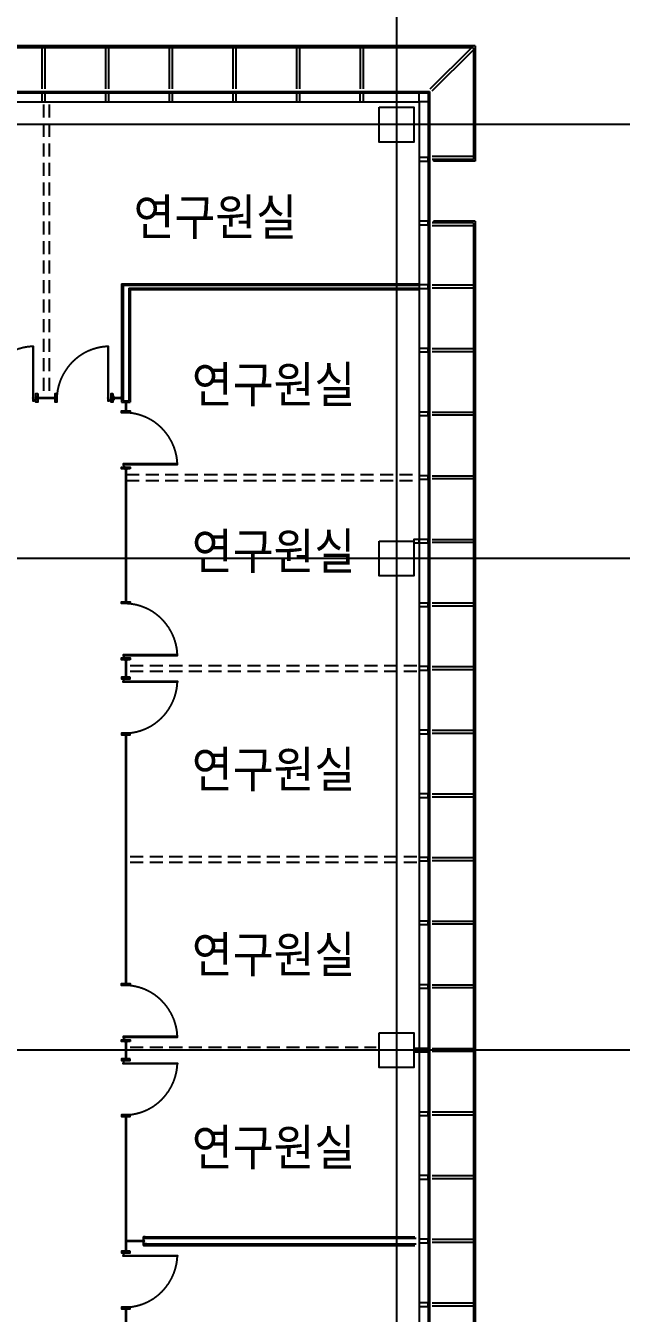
# Model space of a CAD drawing. Header units: metres. Extents: x 630750 to 860239, y 578133 to 726633.
# Drawn here: x 764099 to 774389, y 671261 to 693520 of the extents above; entities that cross this region are included whole.
import ezdxf

# ---------------------------------------------------------------- set-up
doc = ezdxf.new("R2010")
doc.units = ezdxf.units.M
doc.header["$LTSCALE"] = 300
for name, pattern in [('DASHDOT', [25.4, 12.7, -6.35, 0, -6.35]), ('HID1', [0.375, 0.25, -0.125]), ('업무시설_xr-base$0$CONTINOUS', [0])]:
    doc.linetypes.add(name, pattern=pattern)
for name, color, linetype in [('A-CEN-1', 1, 'Continuous'), ('A-CON', 2, 'Continuous'), ('A-TXT', 3, 'Continuous'), ('A-WIN', 4, 'Continuous'), ('A-WIN-GLASS', 4, 'Continuous'), ('INT', 117, 'Continuous'), ('KUK-DOOR', 4, 'Continuous'), ('KUK-DOOR-FRAME', 4, 'Continuous'), ('KUK-WALL-DRYWALL', 4, 'Continuous'), ('KUK-WALL-FIN 1', 30, 'Continuous'), ('KUK-WINDOW', 4, 'Continuous'), ('외장그레이팅', 4, 'Continuous'), ('프레임', 5, 'Continuous')]:
    doc.layers.add(name, color=color, linetype=linetype)
doc.styles.add('돋움', font='')
doc.styles.get('돋움').set_extended_font_data('Dotum')

# ---------------------------------------------------------------- blocks, each defined once
blk = doc.blocks.new('이중외피a')
at = {"layer": '외장그레이팅'}
for p, q in [((2453864, -664026, 0), (2367228, -664026, 0)), ((2453834, -664056, 0), (2367269, -664056, 0)), ((2453834, -664056, 0), (2453834, -665986, 0)), ((2453864, -664026, 0), (2453864, -666016, 0)), ((2453144, -665986, 0), (2453144, -666016, 0)), ((2453834, -665986, 0), (2453144, -665986, 0)), ((2453864, -666016, 0), (2453144, -666016, 0)), ((2453144, -667056, 0), (2453144, -667086, 0)), ((2453864, -667056, 0), (2453144, -667056, 0)), ((2453834, -667086, 0), (2453144, -667086, 0)), ((2453834, -667086, 0), (2453834, -750083, 0)), ((2453864, -667056, 0), (2453864, -750124, 0))]:
    blk.add_line(p, q, dxfattribs=at)
at = {"layer": '프레임'}
for p, q in [((2446379, -664056, 0), (2446379, -664766, 0)), ((2446429, -664056, 0), (2446429, -664766, 0)), ((2447479, -664056, 0), (2447479, -664766, 0)), ((2447529, -664056, 0), (2447529, -664766, 0)), ((2448579, -664056, 0), (2448579, -664766, 0)), ((2448629, -664056, 0), (2448629, -664766, 0)), ((2449679, -664056, 0), (2449679, -664766, 0)), ((2449729, -664056, 0), (2449729, -664766, 0)), ((2450779, -664056, 0), (2450779, -664766, 0)), ((2450829, -664056, 0), (2450829, -664766, 0)), ((2451879, -664056, 0), (2451879, -664766, 0)), ((2451929, -664056, 0), (2451929, -664766, 0)), ((2453088, -664766, 0), (2453799, -664056, 0)), ((2453124, -664801, 0), (2453834, -664091, 0)), ((2453834, -665936, 0), (2453124, -665936, 0)), ((2453834, -665986, 0), (2453124, -665986, 0)), ((2453834, -667086, 0), (2453124, -667086, 0)), ((2453834, -667136, 0), (2453124, -667136, 0)), ((2453834, -668161, 0), (2453124, -668161, 0)), ((2453834, -668211, 0), (2453124, -668211, 0)), ((2453834, -669261, 0), (2453124, -669261, 0)), ((2453834, -669311, 0), (2453124, -669311, 0)), ((2453834, -670361, 0), (2453124, -670361, 0)), ((2453834, -670411, 0), (2453124, -670411, 0)), ((2453834, -671461, 0), (2453124, -671461, 0)), ((2453834, -671511, 0), (2453124, -671511, 0)), ((2453834, -672561, 0), (2453124, -672561, 0)), ((2453834, -672611, 0), (2453124, -672611, 0)), ((2453834, -673661, 0), (2453124, -673661, 0)), ((2453834, -673711, 0), (2453124, -673711, 0)), ((2453834, -674761, 0), (2453124, -674761, 0)), ((2453834, -674811, 0), (2453124, -674811, 0)), ((2453834, -675861, 0), (2453124, -675861, 0)), ((2453834, -675911, 0), (2453124, -675911, 0)), ((2453834, -676961, 0), (2453124, -676961, 0)), ((2453834, -677011, 0), (2453124, -677011, 0)), ((2453834, -678061, 0), (2453124, -678061, 0)), ((2453834, -678111, 0), (2453124, -678111, 0)), ((2453834, -679161, 0), (2453124, -679161, 0)), ((2453834, -679211, 0), (2453124, -679211, 0)), ((2453834, -680261, 0), (2453124, -680261, 0)), ((2453834, -680311, 0), (2453124, -680311, 0)), ((2453834, -681361, 0), (2453124, -681361, 0)), ((2453834, -681411, 0), (2453124, -681411, 0)), ((2453834, -682461, 0), (2453124, -682461, 0)), ((2453834, -682511, 0), (2453124, -682511, 0)), ((2453834, -683561, 0), (2453124, -683561, 0)), ((2453834, -683611, 0), (2453124, -683611, 0)), ((2453834, -684661, 0), (2453124, -684661, 0)), ((2453834, -684711, 0), (2453124, -684711, 0)), ((2453834, -685761, 0), (2453124, -685761, 0)), ((2453834, -685811, 0), (2453124, -685811, 0))]:
    blk.add_line(p, q, dxfattribs=at)

msp = doc.modelspace()

# ---------------------------------------------------------------- linework, layer by layer
at = {"layer": 'A-CEN-1', "linetype": 'Continuous'}
for p, q in [((770504.406, 706258.825, 0), (770504.406, 599969.631, 0)), ((795684.429, 691810.238, 0), (657202.595, 691810.239, 0)), ((795684.429, 684310.238, 0), (657202.595, 684310.239, 0)), ((795684.429, 675810.238, 0), (657202.595, 675810.239, 0))]:
    msp.add_line(p, q, dxfattribs=at)
at = {"layer": 'A-CON', "elevation": 0}
for points in [[(770204.405, 692110.239), (770804.405, 692110.239), (770804.405, 691510.239), (770204.405, 691510.239)], [(770204.405, 684610.239), (770804.405, 684610.239), (770804.405, 684010.239), (770204.405, 684010.239)], [(770204.403, 676110.229), (770804.403, 676110.229), (770804.403, 675510.229), (770204.403, 675510.229)], [(770204.405, 676110.239), (770804.405, 676110.239), (770804.405, 675510.239), (770204.405, 675510.239)]]:
    msp.add_lwpolyline(points, close=True, dxfattribs=at)
at = {"layer": 'A-WIN', "elevation": 0}
for points in [[(770898.405, 684640.239), (770804.405, 684640.239), (770804.405, 684580.238), (770898.405, 684580.238)], [(770898.405, 675840.239), (770804.405, 675840.239), (770804.405, 675780.238), (770898.405, 675780.238)]]:
    msp.add_lwpolyline(points, close=True, dxfattribs=at)
at = {"layer": 'A-WIN-GLASS'}
for p, q in [((757804.405, 692384.239, 0), (771077.823, 692384.239, 0)), ((757804.405, 692360.239, 0), (771054.405, 692360.239, 0)), ((771054.405, 692360.239, 0), (771054.405, 669210.239, 0)), ((771078.405, 692384.239, 0), (771078.405, 669210.239, 0))]:
    msp.add_line(p, q, dxfattribs=at)
at = {"layer": 'A-WIN-GLASS', "color": 9}
for p, q in [((757804.405, 692204.239, 0), (770898.405, 692204.239, 0)), ((770898.405, 692204.239, 0), (770898.405, 669240.239, 0))]:
    msp.add_line(p, q, dxfattribs=at)
at = {"layer": 'A-WIN-GLASS', "elevation": 0}
for points in [[(764374.405, 692204.237), (764434.405, 692204.237), (764434.405, 692360.236), (764374.405, 692360.236)], [(765474.405, 692204.237), (765534.405, 692204.237), (765534.405, 692360.236), (765474.405, 692360.236)], [(766574.405, 692204.237), (766634.405, 692204.237), (766634.405, 692360.236), (766574.405, 692360.236)], [(767674.405, 692204.237), (767734.405, 692204.237), (767734.405, 692360.236), (767674.405, 692360.236)], [(768774.405, 692204.237), (768834.405, 692204.237), (768834.405, 692360.236), (768774.405, 692360.236)], [(769874.405, 692204.237), (769934.405, 692204.237), (769934.405, 692360.236), (769874.405, 692360.236)], [(770898.405, 692360.239), (771053.823, 692360.239), (771053.823, 692204.239), (770898.405, 692204.239)], [(770898.402, 691240.239), (770898.402, 691180.239), (771054.401, 691180.239), (771054.401, 691240.239)], [(770898.402, 690140.239), (770898.402, 690080.239), (771054.401, 690080.239), (771054.401, 690140.239)], [(770898.402, 689040.239), (770898.402, 688980.239), (771054.401, 688980.239), (771054.401, 689040.239)], [(770898.402, 687940.239), (770898.402, 687880.239), (771054.401, 687880.239), (771054.401, 687940.239)], [(770898.402, 686840.239), (770898.402, 686780.239), (771054.401, 686780.239), (771054.401, 686840.239)], [(770898.402, 685740.239), (770898.402, 685680.239), (771054.401, 685680.239), (771054.401, 685740.239)], [(770898.402, 684640.239), (770898.402, 684580.239), (771054.401, 684580.239), (771054.401, 684640.239)], [(770898.402, 683540.239), (770898.402, 683480.239), (771054.401, 683480.239), (771054.401, 683540.239)], [(770898.402, 682440.239), (770898.402, 682380.239), (771054.401, 682380.239), (771054.401, 682440.239)], [(770898.402, 681340.239), (770898.402, 681280.239), (771054.401, 681280.239), (771054.401, 681340.239)], [(770898.402, 680240.239), (770898.402, 680180.239), (771054.401, 680180.239), (771054.401, 680240.239)], [(770898.402, 679140.239), (770898.402, 679080.239), (771054.401, 679080.239), (771054.401, 679140.239)], [(770898.402, 678040.239), (770898.402, 677980.239), (771054.401, 677980.239), (771054.401, 678040.239)], [(770898.402, 676940.239), (770898.402, 676880.239), (771054.401, 676880.239), (771054.401, 676940.239)], [(770898.402, 675840.239), (770898.402, 675780.239), (771054.401, 675780.239), (771054.401, 675840.239)], [(770898.402, 674740.239), (770898.402, 674680.239), (771054.401, 674680.239), (771054.401, 674740.239)], [(770898.402, 673640.239), (770898.402, 673580.239), (771054.401, 673580.239), (771054.401, 673640.239)], [(770898.402, 672540.239), (770898.402, 672480.239), (771054.401, 672480.239), (771054.401, 672540.239)], [(770898.402, 671440.239), (770898.402, 671380.239), (771054.401, 671380.239), (771054.401, 671440.239)]]:
    msp.add_lwpolyline(points, close=True, dxfattribs=at)
at = {"layer": 'INT', "linetype": 'HID1', "ltscale": 3}
for p, q in [((764404.562, 692160.361), (764404.563, 687160.361)), ((764504.562, 692160.361), (764504.563, 687160.17)), ((764504.562, 692160.361), (764504.563, 687160.17)), ((765834.386, 685760.233), (770904.398, 685760.233)), ((765834.386, 685660.233), (770904.398, 685660.233)), ((765904.398, 682460.233), (770904.398, 682460.233)), ((765904.398, 682360.233), (770904.398, 682360.233)), ((765904.398, 679160.233), (770904.398, 679160.233)), ((765904.398, 679060.233), (770904.398, 679060.233)), ((765904.398, 675860.233), (770154.398, 675860.233))]:
    msp.add_line(p, q, dxfattribs=at)
at = {"layer": 'KUK-DOOR', "color": 4}
for points in [[(764230.569, 687035.359), (764230.569, 687975.359), (764218.569, 687975.359), (764218.569, 687035.359)], [(765530.569, 687035.359), (765530.569, 687975.359), (765518.569, 687975.359), (765518.569, 687035.359)], [(765779.398, 685934.233), (766719.398, 685934.233), (766719.398, 685946.233), (765779.398, 685946.233)], [(765779.398, 682634.233), (766719.398, 682634.233), (766719.398, 682646.233), (765779.398, 682646.233)], [(765779.398, 682186.233), (766719.398, 682186.233), (766719.398, 682174.233), (765779.398, 682174.233)], [(765779.398, 676034.233), (766719.398, 676034.233), (766719.398, 676046.233), (765779.398, 676046.233)], [(765779.398, 675586.233), (766719.398, 675586.233), (766719.398, 675574.233), (765779.398, 675574.233)], [(765779.398, 672261.233), (766719.398, 672261.233), (766719.398, 672249.233), (765779.398, 672249.233)]]:
    msp.add_lwpolyline(points, close=True, dxfattribs=at)
at = {"layer": 'KUK-DOOR', "color": 1, "linetype": 'DASHDOT', "ltscale": 0.11}
for centre in [(764224.569, 687085.359), (765524.569, 687085.359), (765829.398, 685940.233), (765829.398, 682640.233), (765829.398, 682180.233), (765829.398, 676040.233), (765829.398, 675580.233), (765829.398, 672255.233)]:
    msp.add_circle(centre, 5, dxfattribs=at)
at = {"layer": 'KUK-DOOR', "color": 1, "linetype": 'DASHDOT'}
for centre, start, end in [((764255.755, 687054.403), 92.3122076, 178.0753404), ((765555.755, 687054.403), 92.3122076, 178.0753404), ((765798.443, 685909.047), 2.3122076, 88.0753404), ((765798.443, 682609.047), 2.3122076, 88.0753404), ((765798.443, 682211.419), 271.9246596, 357.6877924), ((765798.443, 682211.419), 271.9246596, 357.6877924), ((765798.443, 676009.047), 2.3122076, 88.0753404), ((765798.443, 675611.419), 271.9246596, 357.6877924), ((765798.443, 672286.419), 271.9246596, 357.6877924)]:
    msp.add_arc(centre, 921.706, start, end, dxfattribs=at)
at = {"layer": 'KUK-DOOR', "color": 1, "linetype": 'DASHDOT', "ltscale": 0.11}
for centre, start, end in [((764224.569, 687085.359), 270.0000076, 0.0000076), ((765524.569, 687085.359), 270.0000076, 0.0000076), ((765829.398, 685940.233), 180.0000076, 270.0000076), ((765829.398, 682640.233), 180.0000076, 270.0000076), ((765829.398, 682180.233), 89.9999924, 179.9999924), ((765829.398, 676040.233), 180.0000076, 270.0000076), ((765829.398, 675580.233), 89.9999924, 179.9999924), ((765829.398, 672255.233), 89.9999924, 179.9999924)]:
    msp.add_arc(centre, 50, start, end, dxfattribs=at)
at = {"layer": 'KUK-DOOR-FRAME'}
for points in [[(764304.569, 687160.359), (764304.569, 687010.359), (764274.569, 687010.359), (764274.569, 687118.359), (764274.569, 687118.359), (764274.569, 687160.359), (764304.569, 687160.359)], [(764634.569, 687160.359), (764634.569, 687118.359), (764634.569, 687118.359), (764634.569, 687010.359), (764604.569, 687010.359), (764604.569, 687160.359), (764634.569, 687160.359)], [(765604.569, 687160.359), (765604.569, 687010.359), (765574.569, 687010.359), (765574.569, 687118.359), (765574.569, 687118.359), (765574.569, 687160.359), (765604.569, 687160.359)], [(765904.398, 686830.233), (765862.398, 686830.233), (765862.398, 686830.233), (765754.398, 686830.233), (765754.398, 686860.233), (765904.398, 686860.233), (765904.398, 686830.233)], [(765904.398, 686830.233), (765862.398, 686830.233), (765862.398, 686830.233), (765754.398, 686830.233), (765754.398, 686860.233), (765904.398, 686860.233), (765904.398, 686830.233)], [(765904.398, 685860.233), (765754.398, 685860.233), (765754.398, 685890.233), (765862.398, 685890.233), (765862.398, 685890.233), (765904.398, 685890.233), (765904.398, 685860.233)], [(765904.398, 683530.233), (765862.398, 683530.233), (765862.398, 683530.233), (765754.398, 683530.233), (765754.398, 683560.233), (765904.398, 683560.233), (765904.398, 683530.233)], [(765904.398, 682560.233), (765754.398, 682560.233), (765754.398, 682590.233), (765862.398, 682590.233), (765862.398, 682590.233), (765904.398, 682590.233), (765904.398, 682560.233)], [(765904.398, 682260.233), (765754.398, 682260.233), (765754.398, 682230.234), (765862.398, 682230.233), (765862.398, 682230.233), (765904.398, 682230.233), (765904.398, 682260.233)], [(765904.398, 681290.233), (765862.398, 681290.233), (765862.398, 681290.233), (765754.398, 681290.233), (765754.398, 681260.233), (765904.398, 681260.233), (765904.398, 681290.233)], [(765904.398, 681290.233), (765862.398, 681290.233), (765862.398, 681290.233), (765754.398, 681290.233), (765754.398, 681260.233), (765904.398, 681260.233), (765904.398, 681290.233)], [(765904.398, 676930.233), (765862.398, 676930.233), (765862.398, 676930.233), (765754.398, 676930.233), (765754.398, 676960.233), (765904.398, 676960.233), (765904.398, 676930.233)], [(765904.398, 675960.233), (765754.398, 675960.233), (765754.398, 675990.233), (765862.398, 675990.233), (765862.398, 675990.233), (765904.398, 675990.233), (765904.398, 675960.233)], [(765904.398, 675660.233), (765754.398, 675660.233), (765754.398, 675630.234), (765862.398, 675630.233), (765862.398, 675630.233), (765904.398, 675630.233), (765904.398, 675660.233)], [(765904.398, 674690.233), (765862.398, 674690.233), (765862.398, 674690.233), (765754.398, 674690.233), (765754.398, 674660.233), (765904.398, 674660.233), (765904.398, 674690.233)], [(765904.398, 672335.233), (765754.398, 672335.233), (765754.398, 672305.234), (765862.398, 672305.233), (765862.398, 672305.233), (765904.398, 672305.233), (765904.398, 672335.233)], [(765904.398, 671365.233), (765862.398, 671365.233), (765862.398, 671365.233), (765754.398, 671365.233), (765754.398, 671335.233), (765904.398, 671335.233), (765904.398, 671365.233)]]:
    msp.add_lwpolyline(points, dxfattribs=at)
at = {"layer": 'KUK-WALL-DRYWALL'}
for p, q in [((765779.398, 689035.233), (770904.398, 689035.233)), ((765779.398, 689035.233), (765779.398, 687035.359)), ((765879.398, 688985.233), (770904.398, 688985.233)), ((765879.398, 688985.233), (765879.398, 687035.359)), ((765779.398, 687035.359), (765879.398, 687035.359)), ((765779.398, 687035.359), (765879.398, 687035.359)), ((766135.985, 672560.233), (770847.783, 672560.233)), ((766135.985, 672460.233), (770847.783, 672460.233))]:
    msp.add_line(p, q, dxfattribs=at)
at = {"layer": 'KUK-WALL-FIN 1'}
for p, q in [((765754.398, 689060.233), (770904.398, 689060.233)), ((765754.398, 689060.233), (765754.398, 687010.359)), ((765904.398, 688960.233), (765904.398, 687010.359)), ((765904.398, 688960.233), (770904.398, 688960.233)), ((765754.398, 687010.359), (765904.398, 687010.359)), ((765754.398, 687010.359), (765904.398, 687010.359)), ((766159.385, 672585.233), (770824.383, 672585.227)), ((766159.385, 672435.233), (770824.383, 672435.227))]:
    msp.add_line(p, q, dxfattribs=at)
at = {"layer": 'KUK-WALL-FIN 1', "color": 8}
for p, q in [((764299.567, 687078.36), (764299.571, 687092.36)), ((764299.568, 687089.345, -888.51), (764609.569, 687089.34, 3421.354)), ((764299.568, 687081.345, 1192.399), (764609.568, 687081.34, 3419.722)), ((764609.569, 687078.34), (764609.569, 687092.34)), ((765619.567, 687078.355), (765619.571, 687092.355)), ((765619.568, 687089.34, -888.51), (765759.398, 687089.34, 3421.354)), ((765619.568, 687081.34, 1192.399), (765759.398, 687081.34, 3419.722)), ((765759.398, 687078.34), (765759.398, 687092.34)), ((765822.4, 687015.355), (765836.4, 687015.351)), ((765822.4, 687015.355), (765836.4, 687015.351)), ((765825.385, 687015.354, 1192.399), (765825.384, 686855.234, 3419.722)), ((765825.385, 687015.354, 1192.399), (765825.384, 686855.234, 3419.722)), ((765833.384, 687015.354, -888.51), (765833.384, 686855.233, 3421.354)), ((765833.384, 687015.354, -888.51), (765833.384, 686855.233, 3421.354)), ((765822.385, 686855.233), (765836.385, 686855.233)), ((765822.385, 686855.233), (765836.385, 686855.233)), ((765822.4, 685865.235), (765836.4, 685865.231)), ((765825.385, 685865.234, 1192.399), (765825.384, 683555.234, 3419.722)), ((765833.384, 685865.234, -888.51), (765833.384, 683555.233, 3421.354)), ((765822.385, 683555.233), (765836.385, 683555.233)), ((765822.4, 682565.235), (765836.4, 682565.231)), ((765825.385, 682565.234, 1192.399), (765825.384, 682255.234, 3419.722)), ((765833.384, 682565.234, -888.51), (765833.384, 682255.233, 3421.354)), ((765822.385, 682255.233), (765836.385, 682255.233)), ((765822.4, 681265.235), (765836.4, 681265.231)), ((765822.4, 681265.235), (765836.4, 681265.231)), ((765825.385, 681265.234, 1192.399), (765825.384, 676955.234, 3419.722)), ((765833.384, 681265.234, -888.51), (765833.384, 676955.233, 3421.354)), ((765822.385, 676955.233), (765836.385, 676955.233)), ((765822.4, 675965.235), (765836.4, 675965.231)), ((765825.385, 675965.234, 1192.399), (765825.384, 675655.234, 3419.722)), ((765833.384, 675965.234, -888.51), (765833.384, 675655.233, 3421.354)), ((765822.385, 675655.233), (765836.385, 675655.233)), ((765822.4, 674665.235), (765836.4, 674665.231)), ((765825.385, 674665.234, 1192.399), (765825.384, 672330.234, 3419.722)), ((765833.384, 674665.234, -888.51), (765833.384, 672330.233, 3421.354)), ((765822.385, 672330.233), (765836.385, 672330.233)), ((765822.4, 671340.235), (765836.4, 671340.231)), ((765825.385, 671340.234, 1192.399), (765825.384, 669580.234, 3419.722)), ((765833.384, 671340.234, -888.51), (765833.384, 669580.233, 3421.354))]:
    msp.add_line(p, q, dxfattribs=at)
at = {"layer": 'KUK-WALL-FIN 1', "color": 4}
for points in [[(764304.575, 687110.359), (764284.575, 687110.364), (764284.563, 687060.364), (764304.563, 687060.359), (764304.567, 687078.359), (764294.567, 687078.361), (764294.571, 687092.361), (764304.571, 687092.359)], [(764604.569, 687110.34), (764624.569, 687110.34), (764624.569, 687060.34), (764604.569, 687060.34), (764604.569, 687078.34), (764614.569, 687078.34), (764614.569, 687092.34), (764604.569, 687092.34)], [(765624.575, 687110.354), (765604.575, 687110.359), (765604.563, 687060.359), (765624.563, 687060.354), (765624.567, 687078.354), (765614.567, 687078.356), (765614.571, 687092.356), (765624.571, 687092.354)], [(765754.398, 687110.34), (765774.398, 687110.34), (765774.398, 687060.34), (765754.398, 687060.34), (765754.398, 687078.34), (765764.398, 687078.34), (765764.398, 687092.34), (765754.398, 687092.34)], [(765854.398, 687010.347), (765854.403, 687030.347), (765804.403, 687030.359), (765804.398, 687010.359), (765822.398, 687010.355), (765822.401, 687020.355), (765836.401, 687020.351), (765836.398, 687010.351)], [(765854.398, 687010.347), (765854.403, 687030.347), (765804.403, 687030.359), (765804.398, 687010.359), (765822.398, 687010.355), (765822.401, 687020.355), (765836.401, 687020.351), (765836.398, 687010.351)], [(765854.385, 686860.233), (765854.385, 686840.233), (765804.385, 686840.233), (765804.385, 686860.233), (765822.385, 686860.233), (765822.385, 686850.233), (765836.385, 686850.233), (765836.385, 686860.233)], [(765854.385, 686860.233), (765854.385, 686840.233), (765804.385, 686840.233), (765804.385, 686860.233), (765822.385, 686860.233), (765822.385, 686850.233), (765836.385, 686850.233), (765836.385, 686860.233)], [(765854.398, 685860.227), (765854.403, 685880.227), (765804.403, 685880.239), (765804.398, 685860.239), (765822.398, 685860.235), (765822.401, 685870.235), (765836.401, 685870.231), (765836.398, 685860.231)], [(765854.385, 683560.233), (765854.385, 683540.233), (765804.385, 683540.233), (765804.385, 683560.233), (765822.385, 683560.233), (765822.385, 683550.233), (765836.385, 683550.233), (765836.385, 683560.233)], [(765854.398, 682560.227), (765854.403, 682580.227), (765804.403, 682580.239), (765804.398, 682560.239), (765822.398, 682560.235), (765822.401, 682570.235), (765836.401, 682570.231), (765836.398, 682560.231)], [(765854.385, 682260.233), (765854.385, 682240.233), (765804.385, 682240.233), (765804.385, 682260.233), (765822.385, 682260.233), (765822.385, 682250.233), (765836.385, 682250.233), (765836.385, 682260.233)], [(765854.398, 681260.227), (765854.403, 681280.227), (765804.403, 681280.239), (765804.398, 681260.239), (765822.398, 681260.235), (765822.401, 681270.235), (765836.401, 681270.231), (765836.398, 681260.231)], [(765854.398, 681260.227), (765854.403, 681280.227), (765804.403, 681280.239), (765804.398, 681260.239), (765822.398, 681260.235), (765822.401, 681270.235), (765836.401, 681270.231), (765836.398, 681260.231)], [(765854.385, 676960.233), (765854.385, 676940.233), (765804.385, 676940.233), (765804.385, 676960.233), (765822.385, 676960.233), (765822.385, 676950.233), (765836.385, 676950.233), (765836.385, 676960.233)], [(765854.398, 675960.227), (765854.403, 675980.227), (765804.403, 675980.239), (765804.398, 675960.239), (765822.398, 675960.235), (765822.401, 675970.235), (765836.401, 675970.231), (765836.398, 675960.231)], [(765854.385, 675660.233), (765854.385, 675640.233), (765804.385, 675640.233), (765804.385, 675660.233), (765822.385, 675660.233), (765822.385, 675650.233), (765836.385, 675650.233), (765836.385, 675660.233)], [(765854.398, 674660.227), (765854.403, 674680.227), (765804.403, 674680.239), (765804.398, 674660.239), (765822.398, 674660.235), (765822.401, 674670.235), (765836.401, 674670.231), (765836.398, 674660.231)], [(765854.385, 672335.233), (765854.385, 672315.233), (765804.385, 672315.233), (765804.385, 672335.233), (765822.385, 672335.233), (765822.385, 672325.233), (765836.385, 672325.233), (765836.385, 672335.233)], [(765854.398, 671335.227), (765854.403, 671355.227), (765804.403, 671355.239), (765804.398, 671335.239), (765822.398, 671335.235), (765822.401, 671345.235), (765836.401, 671345.231), (765836.398, 671335.231)]]:
    msp.add_lwpolyline(points, close=True, dxfattribs=at)
at = {"layer": 'KUK-WALL-FIN 1', "color": 8}
for points in [[(764302.974, 687108.759), (764286.174, 687108.763), (764286.163, 687061.963), (764302.963, 687061.959), (764302.967, 687076.759), (764292.967, 687076.762), (764292.971, 687093.962), (764302.971, 687093.959)], [(764606.169, 687108.74), (764622.969, 687108.74), (764622.969, 687061.94), (764606.169, 687061.94), (764606.169, 687076.74), (764616.169, 687076.74), (764616.169, 687093.94), (764606.169, 687093.94)], [(765622.974, 687108.754), (765606.174, 687108.758), (765606.163, 687061.958), (765622.963, 687061.954), (765622.967, 687076.754), (765612.967, 687076.757), (765612.971, 687093.957), (765622.971, 687093.954)], [(765755.998, 687108.74), (765772.798, 687108.74), (765772.798, 687061.94), (765755.998, 687061.94), (765755.998, 687076.74), (765765.998, 687076.74), (765765.998, 687093.94), (765755.998, 687093.94)], [(765852.799, 687011.947), (765852.803, 687028.747), (765806.003, 687028.758), (765805.999, 687011.958), (765820.799, 687011.955), (765820.801, 687021.955), (765838.001, 687021.951), (765837.999, 687011.951)], [(765852.799, 687011.947), (765852.803, 687028.747), (765806.003, 687028.758), (765805.999, 687011.958), (765820.799, 687011.955), (765820.801, 687021.955), (765838.001, 687021.951), (765837.999, 687011.951)], [(765852.785, 686858.633), (765852.785, 686841.833), (765805.985, 686841.833), (765805.985, 686858.633), (765820.785, 686858.633), (765820.785, 686848.633), (765837.985, 686848.633), (765837.985, 686858.633)], [(765852.785, 686858.633), (765852.785, 686841.833), (765805.985, 686841.833), (765805.985, 686858.633), (765820.785, 686858.633), (765820.785, 686848.633), (765837.985, 686848.633), (765837.985, 686858.633)], [(765852.799, 685861.827), (765852.803, 685878.627), (765806.003, 685878.639), (765805.999, 685861.839), (765820.799, 685861.835), (765820.801, 685871.835), (765838.001, 685871.831), (765837.999, 685861.831)], [(765852.785, 683558.633), (765852.785, 683541.833), (765805.985, 683541.833), (765805.985, 683558.633), (765820.785, 683558.633), (765820.785, 683548.633), (765837.985, 683548.633), (765837.985, 683558.633)], [(765852.799, 682561.827), (765852.803, 682578.627), (765806.003, 682578.639), (765805.999, 682561.839), (765820.799, 682561.835), (765820.801, 682571.835), (765838.001, 682571.831), (765837.999, 682561.831)], [(765852.785, 682258.633), (765852.785, 682241.833), (765805.985, 682241.833), (765805.985, 682258.633), (765820.785, 682258.633), (765820.785, 682248.633), (765837.985, 682248.633), (765837.985, 682258.633)], [(765852.799, 681261.828), (765852.803, 681278.628), (765806.003, 681278.639), (765805.999, 681261.839), (765820.799, 681261.835), (765820.801, 681271.835), (765838.001, 681271.831), (765837.999, 681261.831)], [(765852.799, 681261.828), (765852.803, 681278.628), (765806.003, 681278.639), (765805.999, 681261.839), (765820.799, 681261.835), (765820.801, 681271.835), (765838.001, 681271.831), (765837.999, 681261.831)], [(765852.785, 676958.633), (765852.785, 676941.833), (765805.985, 676941.833), (765805.985, 676958.633), (765820.785, 676958.633), (765820.785, 676948.633), (765837.985, 676948.633), (765837.985, 676958.633)], [(765852.799, 675961.827), (765852.803, 675978.627), (765806.003, 675978.639), (765805.999, 675961.839), (765820.799, 675961.835), (765820.801, 675971.835), (765838.001, 675971.831), (765837.999, 675961.831)], [(765852.785, 675658.633), (765852.785, 675641.833), (765805.985, 675641.833), (765805.985, 675658.633), (765820.785, 675658.633), (765820.785, 675648.633), (765837.985, 675648.633), (765837.985, 675658.633)], [(765852.799, 674661.828), (765852.803, 674678.628), (765806.003, 674678.639), (765805.999, 674661.839), (765820.799, 674661.835), (765820.801, 674671.835), (765838.001, 674671.831), (765837.999, 674661.831)], [(765852.785, 672333.633), (765852.785, 672316.833), (765805.985, 672316.833), (765805.985, 672333.633), (765820.785, 672333.633), (765820.785, 672323.633), (765837.985, 672323.633), (765837.985, 672333.633)], [(765852.799, 671336.828), (765852.803, 671353.628), (765806.003, 671353.639), (765805.999, 671336.839), (765820.799, 671336.835), (765820.801, 671346.835), (765838.001, 671346.831), (765837.999, 671336.831)]]:
    msp.add_lwpolyline(points, close=True, dxfattribs=at)
at = {"layer": 'KUK-WALL-FIN 1', "color": 4}
for points in [[(764300.568, 687080.345), (764608.569, 687080.34), (764609.569, 687081.34), (764609.569, 687089.34), (764608.569, 687090.34), (764300.57, 687090.347), (764299.568, 687089.345), (764299.568, 687081.345), (764300.568, 687080.345)], [(765620.568, 687080.34), (765758.398, 687080.34), (765759.398, 687081.34), (765759.398, 687089.34), (765758.398, 687090.34), (765620.57, 687090.342), (765619.568, 687089.34), (765619.568, 687081.34), (765620.568, 687080.34)], [(765824.384, 687014.354), (765824.384, 686856.233), (765825.385, 686855.233), (765833.384, 686855.233), (765834.385, 686856.233), (765834.387, 687014.352), (765833.384, 687015.354), (765825.385, 687015.354), (765824.384, 687014.354)], [(765824.384, 687014.354), (765824.384, 686856.233), (765825.385, 686855.233), (765833.384, 686855.233), (765834.385, 686856.233), (765834.387, 687014.352), (765833.384, 687015.354), (765825.385, 687015.354), (765824.384, 687014.354)], [(765824.384, 685864.234), (765824.384, 683556.233), (765825.385, 683555.233), (765833.384, 683555.233), (765834.385, 683556.233), (765834.387, 685864.232), (765833.384, 685865.234), (765825.385, 685865.234), (765824.384, 685864.234)], [(765824.384, 682564.234), (765824.384, 682256.233), (765825.385, 682255.233), (765833.384, 682255.233), (765834.385, 682256.233), (765834.387, 682564.232), (765833.384, 682565.234), (765825.385, 682565.234), (765824.384, 682564.234)], [(765824.384, 681264.234), (765824.384, 676956.233), (765825.385, 676955.233), (765833.384, 676955.233), (765834.385, 676956.233), (765834.387, 681264.232), (765833.384, 681265.234), (765825.385, 681265.234), (765824.384, 681264.234)], [(765824.384, 675964.234), (765824.384, 675656.233), (765825.385, 675655.233), (765833.384, 675655.233), (765834.385, 675656.233), (765834.387, 675964.232), (765833.384, 675965.234), (765825.385, 675965.234), (765824.384, 675964.234)], [(765824.384, 674664.234), (765824.384, 672331.233), (765825.385, 672330.233), (765833.384, 672330.233), (765834.385, 672331.233), (765834.387, 674664.232), (765833.384, 674665.234), (765825.385, 674665.234), (765824.384, 674664.234)], [(765824.384, 671339.234), (765824.384, 669581.234), (765825.385, 669580.233), (765833.384, 669580.233), (765834.385, 669581.234), (765834.387, 671339.232), (765833.384, 671340.234), (765825.385, 671340.234), (765824.384, 671339.234)]]:
    msp.add_lwpolyline(points, dxfattribs=at)
at = {"layer": 'KUK-WALL-FIN 1', "color": 3, "linetype": '업무시설_xr-base$0$CONTINOUS'}
msp.add_lwpolyline([(766134.385, 672585.233), (766134.385, 672515.233), (766144.385, 672515.233), (766144.385, 672505.233), (766134.385, 672505.233), (766134.385, 672435.233), (766159.385, 672435.233), (766159.385, 672458.633), (766184.385, 672458.633), (766184.385, 672460.233), (766157.785, 672460.233), (766157.785, 672436.833), (766135.985, 672436.833), (766135.985, 672503.633), (766145.985, 672503.633), (766145.985, 672516.833), (766135.985, 672516.833), (766135.985, 672583.633), (766157.785, 672583.633), (766157.785, 672560.233), (766184.385, 672560.233), (766184.385, 672561.833), (766159.385, 672561.833), (766159.385, 672585.233), (766134.385, 672585.233)], dxfattribs=at)
at = {"layer": 'KUK-WALL-FIN 1', "color": 8}
for centre, start, end in [((764306.682, 687078.278), 79.4852694, 177.8069331), ((764306.685, 687092.439), 182.1656529, 280.4873167), ((764602.454, 687092.421), 259.4989763, 357.8206401), ((764602.454, 687078.26), 2.1793599, 100.5010237), ((765626.682, 687078.273), 79.4852694, 177.8069331), ((765626.685, 687092.434), 182.1656529, 280.4873167), ((765752.284, 687092.421), 259.4989763, 357.8206401), ((765752.284, 687078.26), 2.1793599, 100.5010237), ((765822.317, 687008.24), 349.4852694, 87.8069331), ((765822.317, 687008.24), 349.4852694, 87.8069331), ((765836.478, 687008.237), 92.1656529, 190.4873167), ((765836.478, 687008.237), 92.1656529, 190.4873167), ((765822.304, 686862.347), 272.1793599, 10.5010237), ((765822.304, 686862.347), 272.1793599, 10.5010237), ((765836.465, 686862.347), 169.4989763, 267.8206401), ((765836.465, 686862.347), 169.4989763, 267.8206401), ((765822.317, 685858.12), 349.4852694, 87.8069331), ((765836.478, 685858.117), 92.1656529, 190.4873167), ((765822.304, 683562.347), 272.1793599, 10.5010237), ((765836.465, 683562.347), 169.4989763, 267.8206401), ((765822.317, 682558.12), 349.4852694, 87.8069331), ((765836.478, 682558.117), 92.1656529, 190.4873167), ((765822.304, 682262.347), 272.1793599, 10.5010237), ((765836.465, 682262.347), 169.4989763, 267.8206401), ((765822.317, 681258.12), 349.4852694, 87.8069331), ((765822.317, 681258.12), 349.4852694, 87.8069331), ((765836.478, 681258.117), 92.1656529, 190.4873167), ((765836.478, 681258.117), 92.1656529, 190.4873167), ((765822.304, 676962.347), 272.1793599, 10.5010237), ((765836.465, 676962.347), 169.4989763, 267.8206401), ((765822.317, 675958.12), 349.4852694, 87.8069331), ((765836.478, 675958.117), 92.1656529, 190.4873167), ((765822.304, 675662.347), 272.1793599, 10.5010237), ((765836.465, 675662.347), 169.4989763, 267.8206401), ((765822.317, 674658.12), 349.4852694, 87.8069331), ((765836.478, 674658.117), 92.1656529, 190.4873167), ((765822.304, 672337.348), 272.1793599, 10.5010237), ((765836.465, 672337.348), 169.4989763, 267.8206401), ((765822.317, 671333.12), 349.4852694, 87.8069331), ((765836.478, 671333.117), 92.1656529, 190.4873167)]:
    msp.add_arc(centre, 2.116, start, end, dxfattribs=at)
at = {"layer": 'KUK-WINDOW', "linetype": '업무시설_xr-base$0$CONTINOUS'}
msp.add_lwpolyline([(765834.385, 672505.233), (766144.385, 672505.233), (766144.385, 672515.233), (765834.385, 672515.233)], dxfattribs=at)
at = {"layer": '외장그레이팅'}
for p, q in [((771834.389, 690110.192, 0), (771834.389, 607072.647, 0)), ((771864.389, 690110.192, 0), (771864.389, 607072.647, 0))]:
    msp.add_line(p, q, dxfattribs=at)

# ---------------------------------------------------------------- block references
msp.add_blockref('이중외피a', (-1682000.012, 1357196.32))

# ---------------------------------------------------------------- texts
at = {"layer": 'A-TXT', "color": 3, "style": '돋움', "width": 0.9}
for p in [(765961.964, 689899.437, 0), (766968.906, 687005.67, 0), (766968.906, 684123.828, 0), (766968.906, 680352.053, 0), (766968.906, 677151.001, 0), (766968.906, 673816.716, 0)]:
    msp.add_text('연구원실', height=625, rotation=0.0000064, dxfattribs=at).set_placement(p)

doc.saveas('drawing.dxf')
